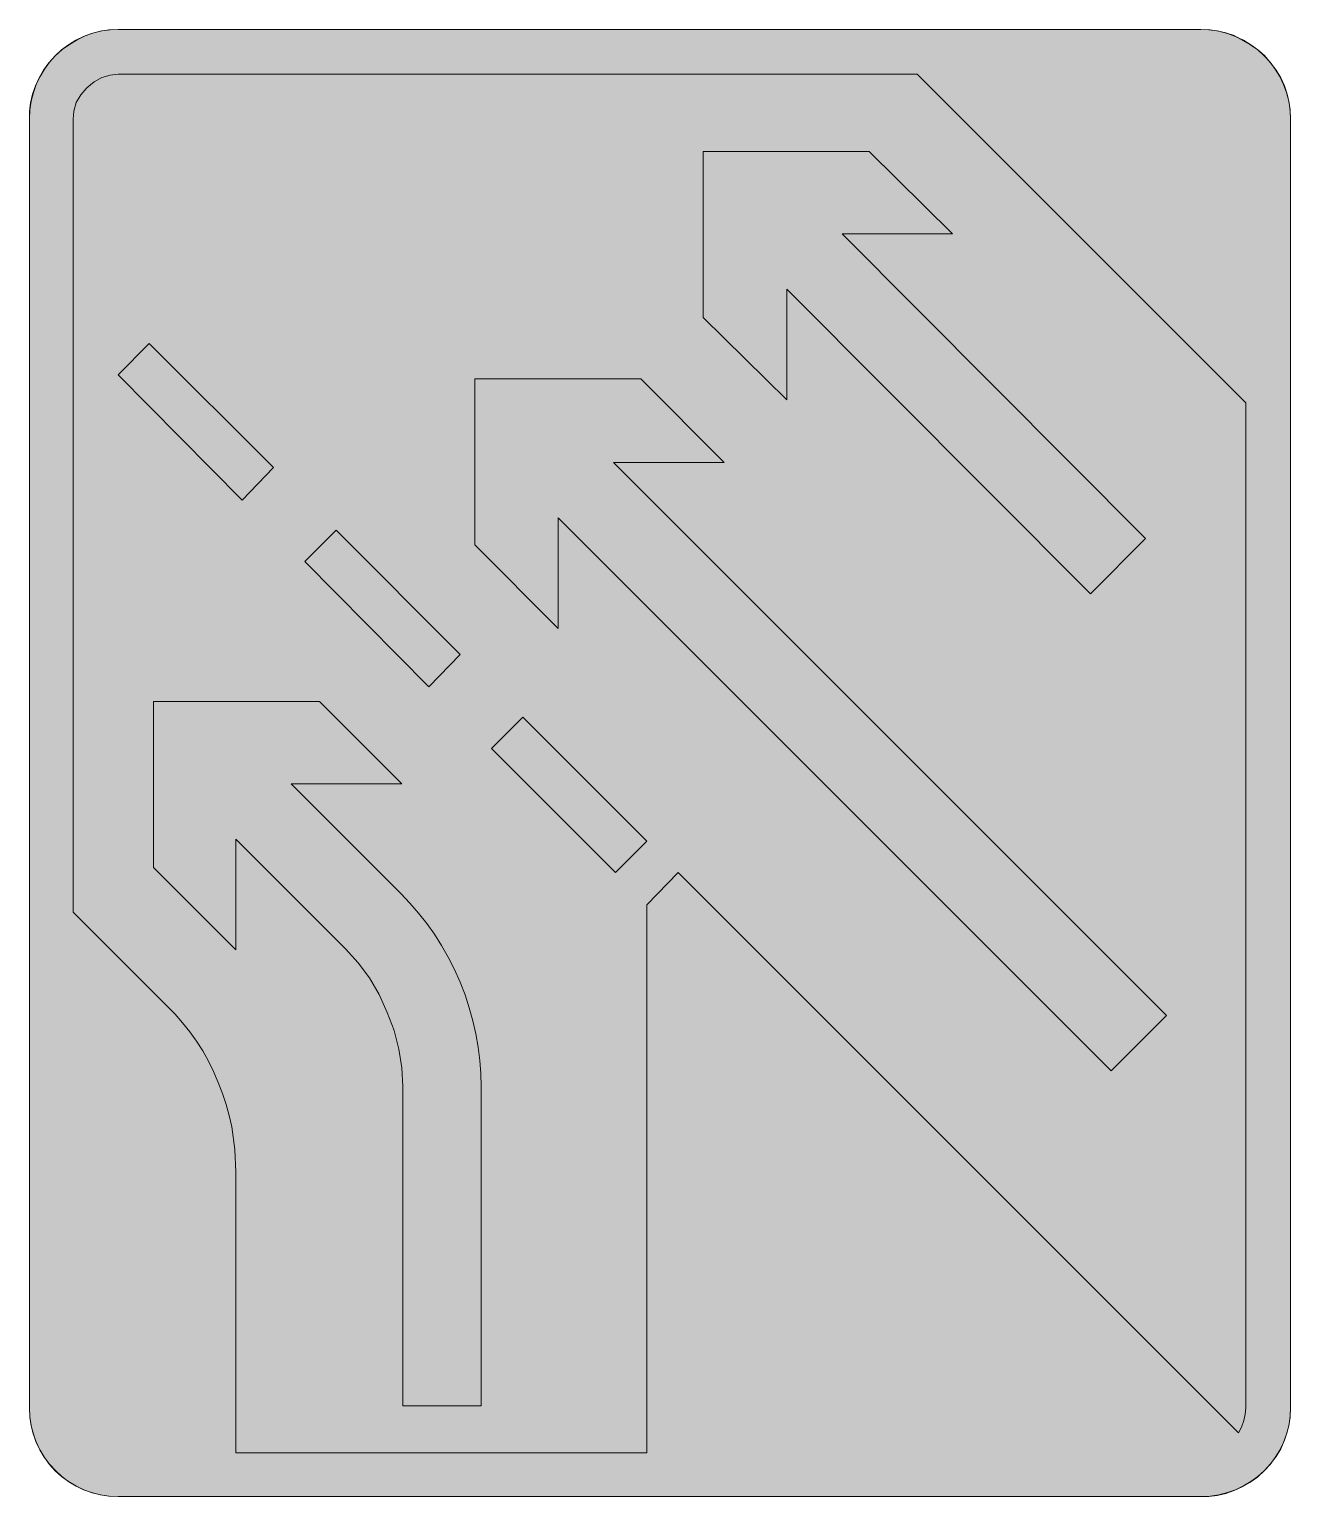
# Model space of a CAD drawing. Header units: metres. Extents: x 176 to 393, y 9 to 262.
import ezdxf

# ---------------------------------------------------------------- set-up
doc = ezdxf.new("R2010")
doc.units = ezdxf.units.M
for name, color, linetype, true_color in [('FILL_LIME_00FF00', 7, 'Continuous', 0x00ff00), ('FILL_WHITE_FFFFFF', 7, 'Continuous', 0xffffff), ('STROKE_LIME_00FF00', 7, 'Continuous', 0x00ff00), ('STROKE_WHITE_FFFFFF', 7, 'Continuous', 0xffffff)]:
    doc.layers.add(name, color=color, linetype=linetype, true_color=true_color)

msp = doc.modelspace()

# ---------------------------------------------------------------- hatches: boundary and pattern name
at = {"layer": 'FILL_LIME_00FF00', "true_color": 0x00ff00}
h = msp.add_hatch(color=7, dxfattribs=at)
h.dxf.hatch_style = 1
h.paths.add_polyline_path([(328.98, 254.7), (385.68, 198), (385.68, 24.66), (385.57, 23.58), (385.32, 22.5), (384.94, 21.35), (384.42, 20.34), (287.76, 117), (282.36, 111.42), (282.36, 16.92), (211.44, 16.92), (211.44, 65.34), (211.27, 69.25), (210.72, 73.15), (210.3, 75.08), (209.77, 77.01), (209.13, 78.92), (208.38, 80.82), (207.59, 82.68), (206.7, 84.49), (205.72, 86.24), (204.65, 87.93), (203.49, 89.55), (202.25, 91.1), (200.94, 92.57), (199.56, 93.96), (183.36, 110.16), (183.36, 246.96), (183.5, 248.33), (183.9, 249.84), (184.67, 251.17), (185.7, 252.36), (186.97, 253.41), (188.33, 254.14), (189.72, 254.56), (191.1, 254.7), (328.98, 254.7)])
at = {"layer": 'FILL_WHITE_FFFFFF', "true_color": 0xffffff}
h = msp.add_hatch(color=7, dxfattribs=at)
h.dxf.hatch_style = 1
h.paths.add_polyline_path([(189.57, 9.44), (188.07, 9.66), (186.62, 10.02), (185.23, 10.53), (183.89, 11.17), (182.62, 11.94), (181.42, 12.84), (180.3, 13.86), (179.28, 14.98), (178.38, 16.18), (177.61, 17.45), (176.97, 18.79), (176.46, 20.18), (176.1, 21.63), (175.88, 23.13), (175.8, 24.66), (175.8, 246.96), (175.84, 248.34), (176, 249.77), (176.33, 251.24), (176.88, 252.72), (177.49, 254.07), (178.25, 255.4), (179.18, 256.69), (180.3, 257.94), (181.44, 258.96), (182.71, 259.85), (184.07, 260.65), (185.52, 261.36), (186.9, 261.83), (188.31, 262.17), (189.72, 262.37), (191.1, 262.44), (377.94, 262.44), (379.32, 262.37), (380.75, 262.17), (382.22, 261.83), (383.7, 261.36), (386.38, 259.85), (387.67, 258.96), (388.92, 257.94), (389.96, 256.69), (390.9, 255.4), (391.7, 254.07), (392.34, 252.72), (392.81, 251.24), (393.15, 249.77), (393.35, 248.34), (393.42, 246.96), (393.42, 24.66), (393.35, 23.28), (393.15, 21.87), (392.81, 20.46), (392.34, 19.08), (391.7, 17.63), (390.9, 16.27), (389.96, 15), (388.92, 13.86), (387.67, 12.74), (386.38, 11.81), (385.05, 11.05), (383.7, 10.44), (382.22, 9.89), (380.75, 9.56), (379.32, 9.4), (377.94, 9.36), (191.1, 9.36), (189.57, 9.44)])
h = msp.add_hatch(color=7, dxfattribs=at)
h.dxf.hatch_style = 1
h.paths.add_polyline_path([(320.7, 241.38), (335.1, 227.16), (316.02, 227.16), (368.4, 174.6), (358.86, 165.06), (306.48, 217.62), (306.48, 198.54), (292.08, 212.76), (292.08, 241.38), (320.7, 241.38)])
h = msp.add_hatch(color=7, dxfattribs=at)
h.dxf.hatch_style = 1
h.paths.add_polyline_path([(196.5, 208.26), (217.92, 186.84), (212.52, 181.26), (191.1, 202.86), (196.5, 208.26)])
h = msp.add_hatch(color=7, dxfattribs=at)
h.dxf.hatch_style = 1
h.paths.add_polyline_path([(281.28, 202.14), (295.68, 187.74), (276.6, 187.74), (372, 92.34), (362.46, 82.8), (267.06, 178.2), (267.06, 159.12), (252.66, 173.52), (252.66, 202.14), (281.28, 202.14)])
h = msp.add_hatch(color=7, dxfattribs=at)
h.dxf.hatch_style = 1
h.paths.add_polyline_path([(228.72, 176.04), (250.14, 154.62), (244.74, 149.04), (223.32, 170.64), (228.72, 176.04)])
h = msp.add_hatch(color=7, dxfattribs=at)
h.dxf.hatch_style = 1
h.paths.add_polyline_path([(197.22, 146.52), (225.84, 146.52), (240.06, 132.3), (220.98, 132.3), (239.88, 113.4), (241.46, 111.75), (242.95, 110.02), (244.36, 108.23), (245.69, 106.36), (246.93, 104.41), (248.08, 102.39), (249.15, 100.29), (250.14, 98.1), (250.97, 95.92), (251.69, 93.69), (252.31, 91.44), (252.82, 89.17), (253.22, 86.89), (253.51, 84.61), (253.68, 82.34), (253.74, 80.1), (253.74, 25.02), (240.24, 25.02), (240.24, 80.1), (240.07, 83.34), (239.57, 86.56), (238.72, 89.74), (237.54, 92.88), (236.16, 95.99), (234.48, 98.84), (232.53, 101.46), (230.34, 103.86), (211.44, 122.76), (211.44, 103.68), (197.22, 117.9), (197.22, 146.52)])
h = msp.add_hatch(color=7, dxfattribs=at)
h.dxf.hatch_style = 1
h.paths.add_polyline_path([(260.94, 143.82), (282.36, 122.4), (276.96, 117), (255.54, 138.42), (260.94, 143.82)])

# ---------------------------------------------------------------- linework, layer by layer
at = {"layer": 'FILL_LIME_00FF00', "lineweight": 0, "true_color": 0x00ff00}
msp.add_lwpolyline([(328.98, 254.7), (385.68, 198), (385.68, 24.66), (385.57, 23.58), (385.32, 22.5), (384.94, 21.35), (384.42, 20.34), (287.76, 117), (282.36, 111.42), (282.36, 16.92), (211.44, 16.92), (211.44, 65.34), (211.27, 69.25), (210.72, 73.15), (210.3, 75.08), (209.77, 77.01), (209.13, 78.92), (208.38, 80.82), (207.59, 82.68), (206.7, 84.49), (205.72, 86.24), (204.65, 87.93), (203.49, 89.55), (202.25, 91.1), (200.94, 92.57), (199.56, 93.96), (183.36, 110.16), (183.36, 246.96), (183.5, 248.33), (183.9, 249.84), (184.67, 251.17), (185.7, 252.36), (186.97, 253.41), (188.33, 254.14), (189.72, 254.56), (191.1, 254.7)], close=True, dxfattribs=at)
at = {"layer": 'FILL_WHITE_FFFFFF', "lineweight": 0, "true_color": 0xffffff}
for points in [[(189.57, 9.44), (188.07, 9.66), (186.62, 10.02), (185.23, 10.53), (183.89, 11.17), (182.62, 11.94), (181.42, 12.84), (180.3, 13.86), (179.28, 14.98), (178.38, 16.18), (177.61, 17.45), (176.97, 18.79), (176.46, 20.18), (176.1, 21.63), (175.88, 23.13), (175.8, 24.66), (175.8, 246.96), (175.84, 248.34), (176, 249.77), (176.33, 251.24), (176.88, 252.72), (177.49, 254.07), (178.25, 255.4), (179.18, 256.69), (180.3, 257.94), (181.44, 258.96), (182.71, 259.85), (184.07, 260.65), (185.52, 261.36), (186.9, 261.83), (188.31, 262.17), (189.72, 262.37), (191.1, 262.44), (377.94, 262.44), (379.32, 262.37), (380.75, 262.17), (382.22, 261.83), (383.7, 261.36), (386.38, 259.85), (387.67, 258.96), (388.92, 257.94), (389.96, 256.69), (390.9, 255.4), (391.7, 254.07), (392.34, 252.72), (392.81, 251.24), (393.15, 249.77), (393.35, 248.34), (393.42, 246.96), (393.42, 24.66), (393.35, 23.28), (393.15, 21.87), (392.81, 20.46), (392.34, 19.08), (391.7, 17.63), (390.9, 16.27), (389.96, 15), (388.92, 13.86), (387.67, 12.74), (386.38, 11.81), (385.05, 11.05), (383.7, 10.44), (382.22, 9.89), (380.75, 9.56), (379.32, 9.4), (377.94, 9.36), (191.1, 9.36)], [(320.7, 241.38), (335.1, 227.16), (316.02, 227.16), (368.4, 174.6), (358.86, 165.06), (306.48, 217.62), (306.48, 198.54), (292.08, 212.76), (292.08, 241.38)], [(196.5, 208.26), (217.92, 186.84), (212.52, 181.26), (191.1, 202.86)], [(281.28, 202.14), (295.68, 187.74), (276.6, 187.74), (372, 92.34), (362.46, 82.8), (267.06, 178.2), (267.06, 159.12), (252.66, 173.52), (252.66, 202.14)], [(228.72, 176.04), (250.14, 154.62), (244.74, 149.04), (223.32, 170.64)], [(197.22, 146.52), (225.84, 146.52), (240.06, 132.3), (220.98, 132.3), (239.88, 113.4), (241.46, 111.75), (242.95, 110.02), (244.36, 108.23), (245.69, 106.36), (246.93, 104.41), (248.08, 102.39), (249.15, 100.29), (250.14, 98.1), (250.97, 95.92), (251.69, 93.69), (252.31, 91.44), (252.82, 89.17), (253.22, 86.89), (253.51, 84.61), (253.68, 82.34), (253.74, 80.1), (253.74, 25.02), (240.24, 25.02), (240.24, 80.1), (240.07, 83.34), (239.57, 86.56), (238.72, 89.74), (237.54, 92.88), (236.16, 95.99), (234.48, 98.84), (232.53, 101.46), (230.34, 103.86), (211.44, 122.76), (211.44, 103.68), (197.22, 117.9)], [(260.94, 143.82), (282.36, 122.4), (276.96, 117), (255.54, 138.42)]]:
    msp.add_lwpolyline(points, close=True, dxfattribs=at)
at = {"layer": 'STROKE_LIME_00FF00', "lineweight": 0, "true_color": 0x00ff00}
for points in [[(175.8, 246.96), (175.88, 248.53), (176.11, 250.05), (176.49, 251.53), (177, 252.95), (177.64, 254.3), (178.41, 255.58), (179.29, 256.77), (180.28, 257.87), (181.36, 258.88), (182.54, 259.77), (183.8, 260.55), (185.14, 261.21), (186.55, 261.74), (188.01, 262.12), (189.53, 262.36), (191.1, 262.44)], [(191.1, 262.44), (377.94, 262.44)], [(377.94, 262.44), (379.51, 262.36), (381.03, 262.12), (382.51, 261.74), (383.93, 261.21), (385.28, 260.55), (386.56, 259.77), (387.75, 258.88), (388.85, 257.87), (389.86, 256.77), (390.75, 255.58), (391.53, 254.3), (392.19, 252.95), (392.72, 251.53), (393.1, 250.05), (393.34, 248.53), (393.42, 246.96)], [(175.8, 24.66), (175.8, 246.96)], [(393.42, 246.96), (393.42, 24.66)], [(191.1, 9.36), (189.53, 9.44), (188.01, 9.67), (186.55, 10.05), (185.14, 10.56), (183.8, 11.2), (182.54, 11.97), (181.36, 12.85), (180.28, 13.84), (179.29, 14.92), (178.41, 16.1), (177.64, 17.36), (177, 18.7), (176.49, 20.11), (176.11, 21.57), (175.88, 23.09), (175.8, 24.66)], [(393.42, 24.66), (393.34, 23.09), (393.1, 21.57), (392.72, 20.11), (392.19, 18.7), (391.53, 17.36), (390.75, 16.1), (389.86, 14.92), (388.85, 13.84), (387.75, 12.85), (386.56, 11.97), (385.28, 11.2), (383.93, 10.56), (382.51, 10.05), (381.03, 9.67), (379.51, 9.44), (377.94, 9.36)], [(377.94, 9.36), (191.1, 9.36)]]:
    msp.add_lwpolyline(points, dxfattribs=at)
at = {"layer": 'STROKE_WHITE_FFFFFF', "lineweight": 0, "true_color": 0xffffff}
msp.add_lwpolyline([(276.6, 187.74), (372, 92.34)], dxfattribs=at)

doc.saveas('drawing.dxf')
